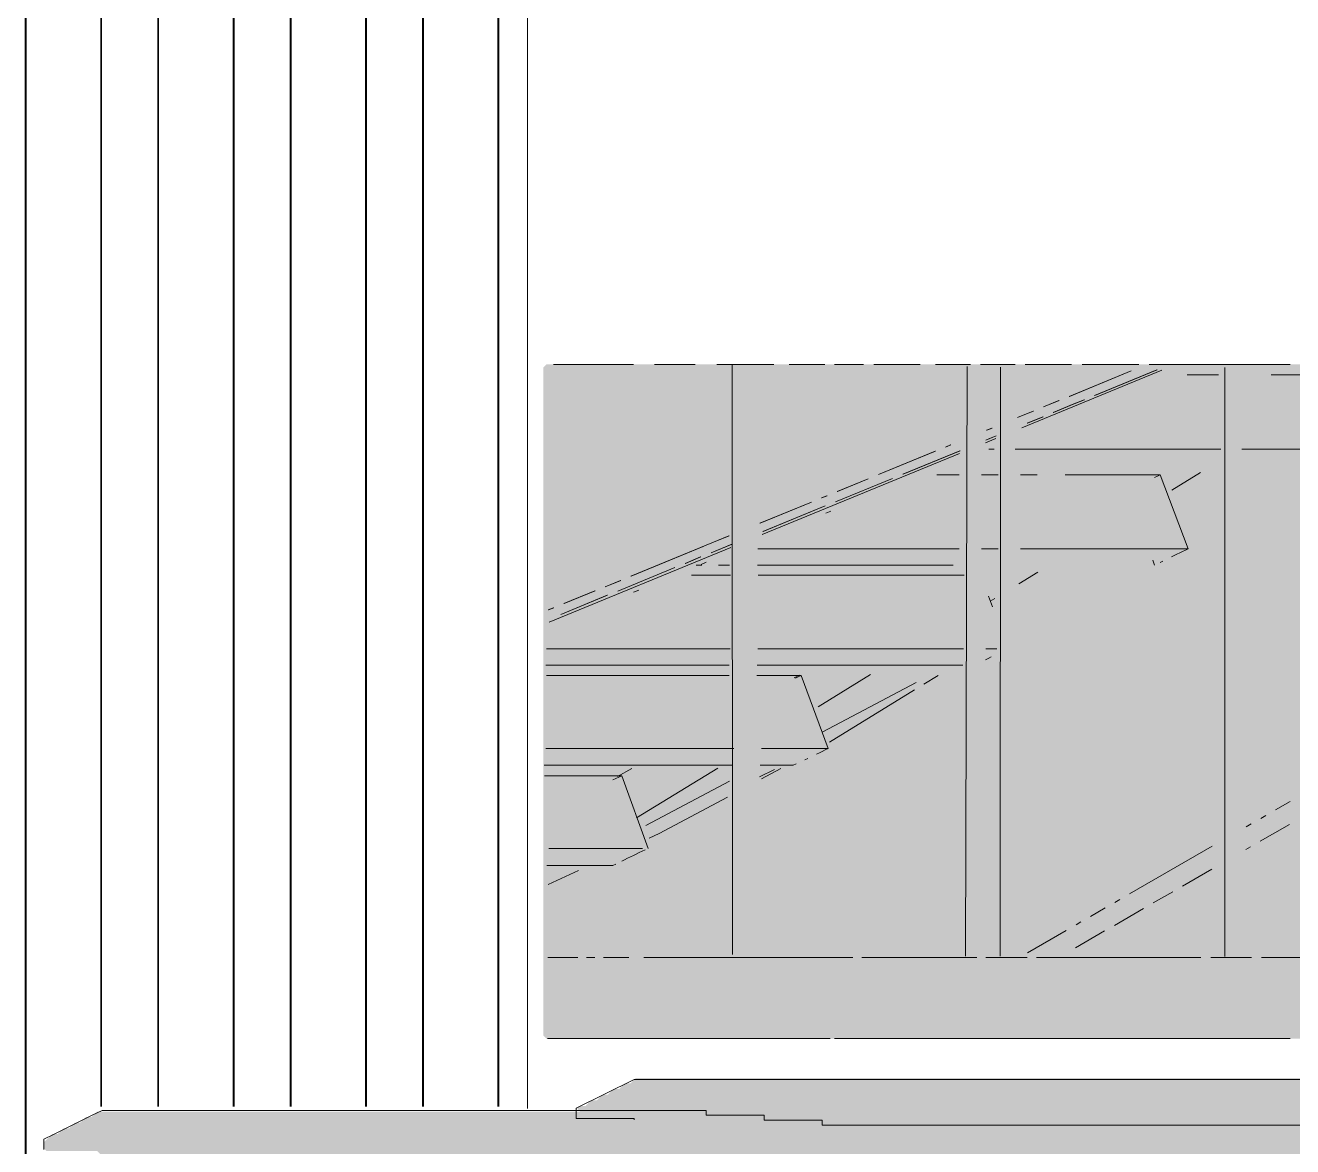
# Model space of a CAD drawing. Header units: millimetres. Extents: x 0 to 84100, y 0 to 59400.
# Drawn here: x 34231 to 36488, y 18997 to 20993 of the extents above; entities that cross this region are included whole.
import ezdxf

# ---------------------------------------------------------------- set-up
doc = ezdxf.new("R2010")
doc.units = ezdxf.units.MM
doc.layers.add('10_見えがかり', color=7, linetype='Continuous', lineweight=13)
doc.layers.add('12_見えがかり（ガラス）', color=5, linetype='Continuous', lineweight=9)

msp = doc.modelspace()

# ---------------------------------------------------------------- hatches: boundary and pattern name
at = {"layer": '10_見えがかり', "true_color": 0xe9dcc4}
for points in [[(40619, 19109.7), (40629, 19099.7), (40719, 19099.7), (40729, 19089.7), (40819, 19089.7), (40829, 19079.7), (40919, 19079.7), (40924, 19074.7), (40924, 19064.7), (40909, 19049.7), (40899, 19049.7), (40889, 19039.7), (35549, 19039.7), (35539, 19049.7), (35449, 19049.7), (35439, 19059.7), (35219, 19059.7), (35214, 19064.7), (35219, 19069.7), (35229, 19069.7), (35239, 19079.7), (35249, 19079.7), (35259, 19089.7), (35269, 19089.7), (35279, 19099.7), (35289, 19099.7), (35299, 19109.7), (35309, 19109.7), (35319, 19119.7), (40519, 19119.7), (40529, 19109.7)], [(42439, 19049.7), (42529, 19049.7), (42539, 19039.7), (42729, 19039.7), (42739, 19029.7), (42829, 19029.7), (42839, 19019.7), (42929, 19019.7), (42939, 19009.7), (43029, 19009.7), (43039, 18999.7), (43129, 18999.7), (43139, 18989.7), (43229, 18989.7), (43239, 18979.7), (43429, 18979.7), (43439, 18969.7), (43529, 18969.7), (43539, 18959.7), (43629, 18959.7), (43639, 18949.7), (43729, 18949.7), (43739, 18939.7), (43829, 18939.7), (43839, 18929.7), (43929, 18929.7), (43939, 18919.7), (44029, 18919.7), (44039, 18909.7), (44229, 18909.7), (44239, 18899.7), (44329, 18899.7), (44339, 18889.7), (44429, 18889.7), (44439, 18879.7), (44529, 18879.7), (44539, 18869.7), (44629, 18869.7), (44639, 18859.7), (44729, 18859.7), (44739, 18849.7), (44829, 18849.7), (44834, 18844.7), (44834, 18834.7), (44829, 18829.7), (44819, 18829.7), (44809, 18819.7), (44799, 18819.7), (44789, 18809.7), (44779, 18809.7), (44774, 18804.7), (44779, 18799.7), (44839, 18799.7), (44844, 18794.7), (44844, 18784.7), (44839, 18779.7), (44729, 18779.7), (36769, 18779.7), (36759, 18789.7), (36659, 18789.7), (36649, 18799.7), (36559, 18799.7), (36549, 18809.7), (36449, 18809.7), (36439, 18819.7), (36349, 18819.7), (36339, 18829.7), (36249, 18829.7), (36239, 18839.7), (36139, 18839.7), (36129, 18849.7), (35929, 18849.7), (35919, 18859.7), (35829, 18859.7), (35819, 18869.7), (35729, 18869.7), (35719, 18879.7), (35619, 18879.7), (35609, 18889.7), (35519, 18889.7), (35509, 18899.7), (35409, 18899.7), (35399, 18909.7), (35209, 18909.7), (35199, 18919.7), (35099, 18919.7), (35089, 18929.7), (34999, 18929.7), (34989, 18939.7), (34989, 18939.7), (34889, 18939.7), (34879, 18949.7), (34879, 18949.7), (34789, 18949.7), (34779, 18959.7), (34779, 18959.7), (34689, 18959.7), (34679, 18969.7), (34679, 18969.7), (34579, 18969.7), (34569, 18979.7), (34569, 18979.7), (34369, 18979.7), (34359, 18989.7), (34269, 18989.7), (34264, 18994.7), (34264, 19004.7), (34279, 19019.7), (34289, 19019.7), (34299, 19029.7), (34309, 19029.7), (34319, 19039.7), (34329, 19039.7), (34339, 19049.7), (34349, 19049.7), (34359, 19059.7), (35439, 19059.7), (35449, 19049.7), (35539, 19049.7), (35549, 19039.7), (40889, 19039.7), (40899, 19049.7), (40909, 19049.7), (40919, 19059.7), (42429, 19059.7)]]:
    msp.add_hatch(color=8, dxfattribs=at).paths.add_polyline_path(points)
at = {"layer": '12_見えがかり（ガラス）', "true_color": 0xdce9f2}
msp.add_hatch(color=8, dxfattribs=at).paths.add_polyline_path([(40259, 20389.7), (40264, 20384.7), (40264, 19194.7), (40259, 19189.7), (35159, 19189.7), (35154, 19194.7), (35154, 20384.7), (35159, 20389.7)])

# ---------------------------------------------------------------- linework, layer by layer
at = {"layer": '10_見えがかり'}
for points in [[(35125.4, 22571.4), (35125.4, 19065)], [(35073.1, 19068.8), (35073.1, 22566.3)], [(35074.6, 22566.3), (35074.6, 19068.8)], [(34938.8, 19068.8), (34938.8, 22526.5)], [(34940.3, 19068.8), (34940.3, 22526.5)], [(34837.3, 19068.8), (34837.3, 22496.4)], [(34838.8, 22496.4), (34838.8, 19068.8)], [(34703, 19068.8), (34703, 22456.7)], [(34704.5, 19068.8), (34704.5, 22456.7)], [(34601.4, 19068.8), (34601.4, 22426.6)], [(34603, 22426.6), (34603, 19068.8)], [(34467.1, 19068.9), (34467.1, 22386.8)], [(34468.7, 19068.9), (34468.7, 22386.8)], [(34365.6, 19068.8), (34365.6, 22356.7)], [(34367.2, 22356.7), (34367.2, 19068.8)], [(34231.3, 17709.7), (34231.3, 22316.9)], [(34232.9, 17709.7), (34232.9, 22316.9)], [(35172.1, 20389.7), (35240, 20389.7)], [(35240, 20389.7), (35314.3, 20389.7)], [(35352.1, 20389.7), (35371, 20389.7)], [(35371, 20389.7), (35424.5, 20389.7)], [(35462.6, 20389.7), (35510.2, 20389.7)], [(35490, 20388.8), (35490.6, 19339.3)], [(35510.2, 20389.7), (35564.5, 20389.7)], [(35591.6, 20389.7), (35655, 20389.7)], [(35672.2, 20389.7), (35715.1, 20389.7)], [(35724.3, 20389.7), (35715.1, 20389.7)], [(35806.9, 20389.7), (35742.7, 20389.7)], [(35806.9, 20389.7), (35825, 20389.7)], [(35852.1, 20389.7), (35897.3, 20389.7)], [(35897.3, 20389.7), (35914.9, 20389.7)], [(35908.5, 20386), (35905.5, 19336.4)], [(35932.5, 20389.7), (35967.7, 20389.7)], [(35967.5, 19336.3), (35968.1, 20384.7)], [(35967.7, 20389.7), (35994.3, 20389.7)], [(36012, 20389.7), (36029.8, 20389.7)], [(36094.7, 20389.7), (36029.8, 20389.7)], [(36131.8, 20389.7), (36113.3, 20389.7)], [(36131.8, 20389.7), (36214.5, 20389.7)], [(36232.8, 20389.7), (36303.5, 20389.7)], [(36376.6, 20389.7), (36303.5, 20389.7)], [(36367.6, 20384.6), (36367.9, 19335.6)], [(36376.6, 20389.7), (36484.1, 20389.7)], [(36255.6, 20379.7), (36005.9, 20277.1)], [(36200.6, 20378.2), (36090.4, 20333)], [(36201.1, 20378.2), (36090.8, 20333)], [(36246.4, 20380), (36135.6, 20334.6)], [(36246.9, 20380), (36136.1, 20334.6)], [(36356.5, 20371.5), (36300.3, 20371.5)], [(36544.2, 20371.5), (36450.4, 20371.5)], [(36072, 20325.5), (36044.5, 20314.2)], [(36072.5, 20325.5), (36044.9, 20314.2)], [(36098.7, 20319.5), (36061.8, 20304.3)], [(36099.2, 20319.5), (36062.2, 20304.3)], [(36117.2, 20327), (36098.7, 20319.5)], [(36117.6, 20327), (36099.2, 20319.5)], [(36026.1, 20306.7), (35998.5, 20295.4)], [(36043.3, 20296.8), (36015.6, 20285.4)], [(36043.8, 20296.8), (36016.1, 20285.4)], [(36026.6, 20306.7), (36017.4, 20302.9)], [(35952.6, 20276.5), (35943.4, 20272.8)], [(35953.1, 20276.5), (35943.9, 20272.8)], [(35879.1, 20246.4), (35870, 20242.7)], [(35879.6, 20246.4), (35870.4, 20242.7)], [(35959.6, 20258), (35941.1, 20250.4)], [(35960.2, 20262.7), (35941.8, 20255.1)], [(35951.4, 20258.9), (35942.2, 20255.1)], [(35894.9, 20231.4), (35543.4, 20086.9)], [(35851.6, 20235.1), (35750.6, 20193.7)], [(35852.1, 20235.1), (35751, 20193.7)], [(35895.6, 20236.2), (35794, 20194.6)], [(35896.1, 20236.2), (35794.5, 20194.6)], [(35956.9, 20239.2), (35947.5, 20239.2)], [(36022.6, 20239.2), (35994.5, 20239.2)], [(36172.7, 20239.2), (36022.6, 20239.2)], [(36322.8, 20239.2), (36172.7, 20239.2)], [(36360.4, 20239.2), (36322.8, 20239.2)], [(36473, 20239.2), (36397.9, 20239.2)], [(36566.8, 20239.2), (36473, 20239.2)], [(35775.6, 20187), (35674, 20145.4)], [(35776, 20187), (35674.5, 20145.4)], [(35732.2, 20186.2), (35677.1, 20163.6)], [(35732.7, 20186.2), (35677.5, 20163.6)], [(35894.3, 20193), (35854.5, 20193)], [(35963.9, 20193), (35934.1, 20193)], [(36033.6, 20193), (36003.7, 20193)], [(36093.3, 20193), (36083.4, 20193)], [(36252.5, 20193), (36093.3, 20193)], [(36242.6, 20188.3), (36247.5, 20190.7)], [(36247.5, 20190.7), (36252.5, 20193)], [(36252.5, 20193), (36302.3, 20061.4)], [(36273, 20166.1), (36324, 20197.4)], [(35658.7, 20156.1), (35649.5, 20152.3)], [(35659.2, 20156.1), (35650, 20152.3)], [(35631.2, 20144.8), (35539.3, 20107.1)], [(35631.6, 20144.8), (35539.8, 20107.1)], [(35655.6, 20137.8), (35544.8, 20092.4)], [(35656, 20137.8), (35545.3, 20092.4)], [(35666.1, 20128.8), (35656.8, 20125)], [(35484.2, 20084.5), (35309.7, 20013)], [(35438.7, 20065.7), (35310.2, 20013)], [(35489.4, 20069.7), (35452.5, 20054.5)], [(35489.9, 20069.7), (35452.9, 20054.5)], [(35484.7, 20084.5), (35457.1, 20073.2)], [(35488, 20064.1), (35164.2, 19931)], [(35434, 20047), (35406.3, 20035.6)], [(35434.5, 20047), (35406.8, 20035.6)], [(35665.4, 20061.4), (35536, 20061.4)], [(35824.6, 20061.4), (35665.4, 20061.4)], [(35894.3, 20061.4), (35824.6, 20061.4)], [(35963.9, 20061.4), (35934.1, 20061.4)], [(36143.1, 20061.4), (36003.7, 20061.4)], [(36302.3, 20061.4), (36143.1, 20061.4)], [(36272.4, 20047), (36277.4, 20049.4)], [(36277.4, 20049.4), (36282.4, 20051.8)], [(36282.4, 20051.8), (36287.4, 20054.2)], [(36287.4, 20054.2), (36292.3, 20056.6)], [(36292.3, 20056.6), (36297.3, 20059)], [(36297.3, 20059), (36302.3, 20061.4)], [(35387.9, 20028.1), (35286.3, 19986.4)], [(35388.3, 20028.1), (35286.8, 19986.4)], [(35426, 20032.6), (35436, 20032.6)], [(35444.1, 20037.5), (35434.8, 20033.7)], [(35465.8, 20032.6), (35485.7, 20032.6)], [(35535.5, 20032.6), (35605.2, 20032.6)], [(35605.2, 20032.6), (35764.5, 20032.6)], [(35764.5, 20032.6), (35884, 20032.6)], [(36239.2, 20041.4), (36242.5, 20032.6)], [(36252.5, 20037.4), (36257.5, 20039.8)], [(35291.3, 20005.4), (35263.8, 19994.1)], [(35291.8, 20005.4), (35264.2, 19994.1)], [(35427.8, 20014.6), (35417.9, 20014.6)], [(35487.2, 20014.6), (35427.8, 20014.6)], [(35596.2, 20014.6), (35536.7, 20014.6)], [(35764.5, 20014.6), (35596.2, 20014.6)], [(35903.1, 20014.6), (35764.5, 20014.6)], [(36000.6, 19999.4), (36034.7, 20020.2)], [(35267.8, 19978.9), (35184.8, 19944.8)], [(35268.3, 19978.9), (35185.2, 19944.8)], [(35245.4, 19986.6), (35190.3, 19964)], [(35245.9, 19986.6), (35190.8, 19964)], [(35323.9, 19988.1), (35314.6, 19984.3)], [(35946.7, 19977.1), (35953.7, 19958.4)], [(35171.9, 19956.5), (35162.7, 19952.7)], [(35172.4, 19956.5), (35163.2, 19952.7)], [(35949.6, 19968.1), (35958.1, 19973.3)], [(35308.3, 19883.6), (35159.8, 19883.6)], [(35476.6, 19883.6), (35308.3, 19883.6)], [(35486.5, 19883.6), (35476.6, 19883.6)], [(35645, 19883.6), (35536, 19883.6)], [(35813.3, 19883.6), (35645, 19883.6)], [(35902.4, 19883.6), (35813.3, 19883.6)], [(35941.3, 19864.1), (35946.3, 19866.5)], [(35961.8, 19883.6), (35942, 19883.6)], [(35946.3, 19866.5), (35951.4, 19869)], [(35158.1, 19854.3), (35247.3, 19854.3)], [(35247.3, 19854.3), (35415.8, 19854.3)], [(35415.8, 19854.3), (35485.1, 19854.3)], [(35534.7, 19854.3), (35584.2, 19854.3)], [(35584.2, 19854.3), (35752.7, 19854.3)], [(35752.7, 19854.3), (35901.3, 19854.3)], [(35258.3, 19836.1), (35159.8, 19836.1)], [(35435.7, 19836.1), (35258.3, 19836.1)], [(35485, 19836.1), (35435.7, 19836.1)], [(35613.1, 19836.1), (35534.3, 19836.1)], [(35600.8, 19831.7), (35609.3, 19836.4)], [(35602.8, 19831.1), (35608, 19833.6)], [(35608, 19833.6), (35613.1, 19836.1)], [(35613.1, 19836.1), (35661, 19705.8)], [(35643.2, 19780.5), (35736.8, 19837.8)], [(35651.6, 19735.7), (35818, 19823.6)], [(35831.7, 19820.6), (35857, 19836.1)], [(35663.6, 19717.1), (35814.9, 19810.3)], [(35306.1, 19705.8), (35158.3, 19705.8)], [(35483.6, 19705.8), (35306.1, 19705.8)], [(35493.4, 19705.8), (35483.6, 19705.8)], [(35661, 19705.8), (35542.7, 19705.8)], [(35655.8, 19703.4), (35661, 19705.8)], [(35619.7, 19686), (35624.8, 19688.5)], [(35640.3, 19695.9), (35645.5, 19698.4)], [(35645.5, 19698.4), (35650.6, 19700.9)], [(35650.6, 19700.9), (35655.8, 19703.4)], [(35155.2, 19676.1), (35244, 19676.1)], [(35244, 19676.1), (35421.5, 19676.1)], [(35286, 19655.9), (35311.5, 19670.2)], [(35319.8, 19582.4), (35464.5, 19671)], [(35421.5, 19676.1), (35490.5, 19676.1)], [(35565.8, 19668.5), (35538.9, 19655.5)], [(35539.8, 19676.1), (35599, 19676.1)], [(35542.4, 19651.8), (35577.1, 19670.3)], [(35599, 19676.1), (35604.2, 19678.6)], [(35293.6, 19657.6), (35156.2, 19657.6)], [(35277.9, 19650), (35283.1, 19652.6)], [(35283.1, 19652.6), (35288.3, 19655.1)], [(35288.3, 19655.1), (35293.6, 19657.6)], [(35293.6, 19657.6), (35340.4, 19528.1)], [(35336.3, 19569), (35485.2, 19647.7)], [(35360.3, 19554.5), (35481.7, 19619.4)], [(36483.8, 19611.7), (36457.8, 19596.7)], [(36414.5, 19571.8), (36405.8, 19566.8)], [(36482.8, 19571), (36430.8, 19541)], [(36440.5, 19586.7), (36431.8, 19581.7)], [(35342.3, 19546.3), (35360.3, 19554.5)], [(35330.6, 19528.1), (35163.7, 19528.1)], [(35330, 19523.1), (35335.2, 19525.6)], [(36345.2, 19531.9), (36197.9, 19447.1)], [(36413.5, 19531), (36404.8, 19526)], [(35293.4, 19505.4), (35298.6, 19507.9)], [(35298.6, 19507.9), (35303.8, 19510.5)], [(35303.8, 19510.5), (35309.1, 19513)], [(35309.1, 19513), (35314.3, 19515.5)], [(35314.3, 19515.5), (35319.5, 19518)], [(35319.5, 19518), (35324.7, 19520.6)], [(35324.7, 19520.6), (35330, 19523.1)], [(35159.9, 19497.8), (35277.7, 19497.8)], [(35162.7, 19463.9), (35216.6, 19488.6)], [(35277.7, 19497.8), (35282.9, 19500.4)], [(36344.2, 19491.1), (36292.2, 19461.1)], [(36180.6, 19437.1), (36171.9, 19432.1)], [(36274.9, 19451.1), (36240.2, 19431.1)], [(36154.6, 19422.1), (36128.6, 19407.2)], [(36222.9, 19421.2), (36170.9, 19391.2)], [(36111.3, 19397.2), (36102.6, 19392.2)], [(36085.3, 19382.2), (36016, 19342.3)], [(36153.6, 19381.2), (36101.6, 19351.2)], [(35161.6, 19333.7), (35176.9, 19333.7)], [(35176.9, 19333.7), (35199.9, 19333.7)], [(35199.9, 19333.7), (35215.2, 19333.7)], [(35230.5, 19333.7), (35245.8, 19333.7)], [(35261.1, 19333.7), (35268.8, 19333.7)], [(35268.8, 19333.7), (35291.7, 19333.7)], [(35284.5, 19333.7), (35291.9, 19333.7)], [(35291.9, 19333.7), (35305.9, 19333.7)], [(35342.5, 19333.7), (35332.7, 19333.7)], [(35342.5, 19333.7), (35371.8, 19333.7)], [(35371.8, 19333.7), (35401, 19333.7)], [(35401, 19333.7), (35430.3, 19333.7)], [(35430.3, 19333.7), (35459.6, 19333.7)], [(35459.6, 19333.7), (35488.9, 19333.7)], [(35488.9, 19333.7), (35518.2, 19333.7)], [(35518.2, 19333.7), (35547.4, 19333.7)], [(35547.4, 19333.7), (35576.7, 19333.7)], [(35576.7, 19333.7), (35606, 19333.7)], [(35606, 19333.7), (35635.3, 19333.7)], [(35635.3, 19333.7), (35664.6, 19333.7)], [(35664.7, 19333.7), (35688.4, 19333.7)], [(35705.1, 19333.7), (35688.7, 19333.7)], [(35721.4, 19333.7), (35754.1, 19333.7)], [(35754.1, 19333.7), (35786.8, 19333.7)], [(35786.8, 19333.7), (35819.5, 19333.7)], [(35819.5, 19333.7), (35852.2, 19333.7)], [(35852.2, 19333.7), (35884.9, 19333.7)], [(35884.9, 19333.7), (35917.6, 19333.7)], [(35917.6, 19333.7), (35925.8, 19333.7)], [(35942.2, 19333.7), (35950.3, 19333.7)], [(35950.3, 19333.7), (35983, 19333.7)], [(35983, 19333.7), (36015.7, 19333.7)], [(36032.1, 19333.7), (36048.4, 19333.7)], [(36048.4, 19333.7), (36081.2, 19333.7)], [(36081.4, 19333.7), (36107.6, 19333.7)], [(36144.1, 19333.7), (36108, 19333.7)], [(36144.1, 19333.7), (36180.2, 19333.7)], [(36180.2, 19333.7), (36216.3, 19333.7)], [(36216.3, 19333.7), (36252.5, 19333.7)], [(36252.5, 19333.7), (36288.6, 19333.7)], [(36288.6, 19333.7), (36324.7, 19333.7)], [(36342.7, 19333.7), (36360.8, 19333.7)], [(36360.8, 19333.7), (36396.9, 19333.7)], [(36396.9, 19333.7), (36415, 19333.7)], [(36433, 19333.7), (36469.2, 19333.7)], [(36469.2, 19333.7), (36505.3, 19333.7)], [(35172.1, 19189.7), (35240, 19189.7)], [(35240, 19189.7), (35314.3, 19189.7)], [(35352.1, 19189.7), (35371, 19189.7)], [(35371, 19189.7), (35424.5, 19189.7)], [(35462.6, 19189.7), (35510.2, 19189.7)], [(35510.2, 19189.7), (35564.5, 19189.7)], [(35591.6, 19189.7), (35655, 19189.7)], [(35672.2, 19189.7), (35715.1, 19189.7)], [(35715.1, 19189.7), (35724.3, 19189.7)], [(35742.7, 19189.7), (35806.9, 19189.7)], [(35806.9, 19189.7), (35825, 19189.7)], [(35852.1, 19189.7), (35897.3, 19189.7)], [(35897.3, 19189.7), (35914.9, 19189.7)], [(35932.5, 19189.7), (35967.7, 19189.7)], [(35967.7, 19189.7), (35994.3, 19189.7)], [(36012, 19189.7), (36029.8, 19189.7)], [(36029.8, 19189.7), (36094.7, 19189.7)], [(36113.3, 19189.7), (36131.8, 19189.7)], [(36131.8, 19189.7), (36214.5, 19189.7)], [(36232.8, 19189.7), (36303.5, 19189.7)], [(36303.5, 19189.7), (36376.6, 19189.7)], [(36376.6, 19189.7), (36484.1, 19189.7)], [(35315.6, 19044.7), (35315.6, 19047.5), (35212.2, 19047.5), (35212.2, 19065.5), (35315.5, 19116.9), (40525.5, 19116.9)], [(34264, 19010.4), (34281.3, 19018.9), (34315.9, 19036), (34350.6, 19053.2), (34367.9, 19061.7), (35443.7, 19061.7), (35443.7, 19053), (35547.2, 19053), (35547.2, 19044.4), (35650.6, 19044.4), (35650.6, 19035.7), (35754.1, 19035.7), (36172.2, 19035.7), (36658.9, 19035.7), (37214, 19035.7), (37837.3, 19035.7), (38528.4, 19035.7), (39287, 19035.7), (40651.6, 19035.7), (40652.2, 19036), (40669, 19044.6), (40685.8, 19053.2), (40688.8, 19054.7)], [(34264, 18992.4), (34264, 19010.4)]]:
    msp.add_lwpolyline(points, dxfattribs=at)
at = {"layer": '12_見えがかり（ガラス）'}
for points in [[(35161, 19189.7), (35180.4, 19189.7)], [(35180.4, 19189.7), (35254.7, 19189.7)], [(35254.7, 19189.7), (35264.1, 19189.7)], [(35292.5, 19189.7), (35311.4, 19189.7)], [(35311.4, 19189.7), (35364.9, 19189.7)], [(35364.9, 19189.7), (35374.4, 19189.7)], [(35412.5, 19189.7), (35450.6, 19189.7)], [(35450.6, 19189.7), (35504.9, 19189.7)], [(35532.1, 19189.7), (35595.4, 19189.7)], [(35612.6, 19189.7), (35655.6, 19189.7)], [(35655.6, 19189.7), (35664.8, 19189.7)], [(35692.4, 19189.7), (35747.4, 19189.7)], [(35774.5, 19189.7), (35747.4, 19189.7)], [(35837.8, 19189.7), (35792.6, 19189.7)], [(35837.8, 19189.7), (35908.2, 19189.7)], [(35954.3, 19189.7), (35908.2, 19189.7)], [(35972.8, 19189.7), (36072.5, 19189.7)], [(36170.9, 19189.7), (36072.5, 19189.7)], [(36170.9, 19189.7), (36247.1, 19189.7)], [(36314.6, 19189.7), (36247.1, 19189.7)], [(36333.4, 19189.7), (36427, 19189.7)], [(36474.5, 19189.7), (36427, 19189.7)]]:
    msp.add_lwpolyline(points, dxfattribs=at)

doc.saveas('drawing.dxf')
